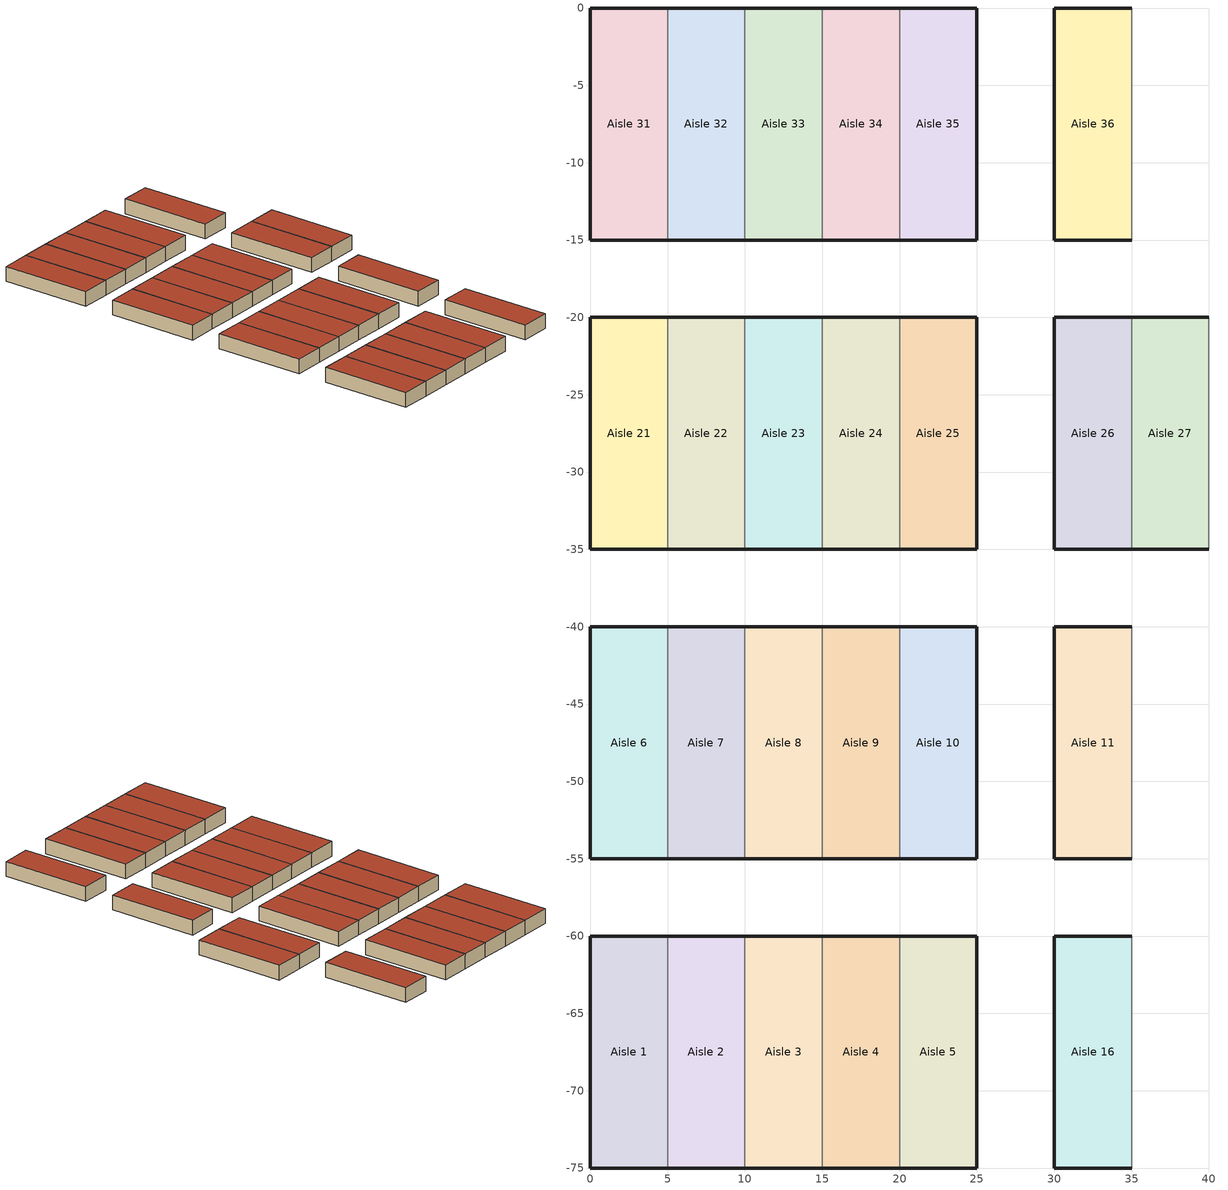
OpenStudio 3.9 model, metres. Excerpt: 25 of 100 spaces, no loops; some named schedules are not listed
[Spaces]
Aisle 16
 floor ground (Adiabatic GroundContactFloor): 35,-60 35,-75 30,-75 30,-60 z0
 wall outside: 35,-60 30,-60 30,-75 35,-75 z0:2.44
 wall to Aisle 17: 35,-75 35,-60 z0:2.44
 roof outside: 30,-60 30,-75 35,-75 35,-60 z2.44
Aisle 22
 floor ground (Adiabatic GroundContactFloor): 10,-20 10,-35 5,-35 5,-20 z0
 wall outside: 10,-20 5,-20 / 5,-35 10,-35 z0:2.44
 wall to Aisle 21: 5,-20 5,-35 z0:2.44
 wall to Aisle 23: 10,-35 10,-20 z0:2.44
 roof outside: 5,-20 5,-35 10,-35 10,-20 z2.44
Aisle 4
 floor ground (Adiabatic GroundContactFloor): 20,-60 20,-75 15,-75 15,-60 z0
 wall outside: 15,-75 20,-75 / 20,-60 15,-60 z0:2.44
 wall to Aisle 5: 20,-75 20,-60 z0:2.44
 wall to Aisle 3: 15,-60 15,-75 z0:2.44
 roof outside: 15,-60 15,-75 20,-75 20,-60 z2.44
Aisle 1
 floor ground (Adiabatic GroundContactFloor): 0,-75 0,-60 5,-60 5,-70 5,-75 z0
 wall outside: 5,-60 0,-60 0,-75 5,-75 z0:2.44
 wall to Aisle 2: 5,-75 5,-70 5,-60 z0:2.44
 roof outside: 5,-75 5,-70 5,-60 0,-60 0,-75 z2.44
Aisle 11
 floor ground (Adiabatic GroundContactFloor): 35,-40 35,-55 30,-55 30,-40 z0
 wall outside: 35,-40 30,-40 30,-55 35,-55 z0:2.44
 wall to Aisle 12: 35,-55 35,-40 z0:2.44
 roof outside: 30,-40 30,-55 35,-55 35,-40 z2.44
Aisle 27
 floor ground (Adiabatic GroundContactFloor): 40,-20 40,-35 35,-35 35,-20 z0
 wall outside: 40,-20 35,-20 / 35,-35 40,-35 z0:2.44
 wall to Aisle 28: 40,-35 40,-20 z0:2.44
 wall to Aisle 26: 35,-20 35,-35 z0:2.44
 roof outside: 35,-20 35,-35 40,-35 40,-20 z2.44
Aisle 10
 floor ground (Adiabatic GroundContactFloor): 25,-40 25,-55 20,-55 20,-40 z0
 wall outside: 20,-55 25,-55 25,-40 20,-40 z0:2.44
 wall to Aisle 9: 20,-40 20,-55 z0:2.44
 roof outside: 20,-40 20,-55 25,-55 25,-40 z2.44
Aisle 31
 floor ground (Adiabatic GroundContactFloor): 5,0 5,-15 0,-15 0,0 z0
 wall outside: 5,0 0,0 0,-15 5,-15 z0:2.44
 wall to Aisle 32: 5,-15 5,0 z0:2.44
 roof outside: 0,0 0,-15 5,-15 5,0 z2.44
Aisle 2
 floor ground (Adiabatic GroundContactFloor): 10,-60 10,-75 5,-75 5,-70 5,-60 z0
 wall outside: 5,-75 10,-75 / 10,-60 5,-60 z0:2.44
 wall to Aisle 3: 10,-75 10,-60 z0:2.44
 roof outside: 5,-60 5,-70 5,-75 10,-75 10,-60 z2.44
Aisle 21
 floor ground (Adiabatic GroundContactFloor): 5,-20 5,-35 0,-35 0,-20 z0
 wall outside: 5,-20 0,-20 0,-35 5,-35 z0:2.44
 roof outside: 0,-20 0,-35 5,-35 5,-20 z2.44
Aisle 23
 floor ground (Adiabatic GroundContactFloor): 15,-20 15,-35 10,-35 10,-20 z0
 wall outside: 10,-35 15,-35 / 15,-20 10,-20 z0:2.44
 wall to Aisle 24: 15,-35 15,-20 z0:2.44
 roof outside: 10,-20 10,-35 15,-35 15,-20 z2.44
Aisle 24
 floor ground (Adiabatic GroundContactFloor): 20,-20 20,-35 15,-35 15,-20 z0
 wall outside: 15,-35 20,-35 / 20,-20 15,-20 z0:2.44
 wall to Aisle 25: 20,-35 20,-20 z0:2.44
 roof outside: 15,-20 15,-35 20,-35 20,-20 z2.44
Aisle 25
 floor ground (Adiabatic GroundContactFloor): 25,-20 25,-35 20,-35 20,-20 z0
 wall outside: 20,-35 25,-35 25,-20 20,-20 z0:2.44
 roof outside: 20,-20 20,-35 25,-35 25,-20 z2.44
Aisle 26
 floor ground (Adiabatic GroundContactFloor): 35,-20 35,-35 30,-35 30,-20 z0
 wall outside: 35,-20 30,-20 30,-35 35,-35 z0:2.44
 roof outside: 30,-20 30,-35 35,-35 35,-20 z2.44
Aisle 3
 floor ground (Adiabatic GroundContactFloor): 15,-60 15,-75 10,-75 10,-60 z0
 wall outside: 10,-75 15,-75 / 15,-60 10,-60 z0:2.44
 roof outside: 10,-60 10,-75 15,-75 15,-60 z2.44
Aisle 33
 floor ground (Adiabatic GroundContactFloor): 15,0 15,-15 10,-15 10,0 z0
 wall outside: 10,-15 15,-15 / 15,0 10,0 z0:2.44
 wall to Aisle 32: 10,0 10,-15 z0:2.44
 wall to Aisle 34: 15,-15 15,0 z0:2.44
 roof outside: 10,0 10,-15 15,-15 15,0 z2.44
Aisle 32
 floor ground (Adiabatic GroundContactFloor): 10,0 10,-15 5,-15 5,0 z0
 wall outside: 5,-15 10,-15 / 10,0 5,0 z0:2.44
 roof outside: 5,0 5,-15 10,-15 10,0 z2.44
Aisle 34
 floor ground (Adiabatic GroundContactFloor): 20,0 20,-15 15,-15 15,0 z0
 wall outside: 15,-15 20,-15 / 20,0 15,0 z0:2.44
 wall to Aisle 35: 20,-15 20,0 z0:2.44
 roof outside: 15,0 15,-15 20,-15 20,0 z2.44
Aisle 35
 floor ground (Adiabatic GroundContactFloor): 25,0 25,-15 20,-15 20,0 z0
 wall outside: 20,-15 25,-15 25,0 20,0 z0:2.44
 roof outside: 20,0 20,-15 25,-15 25,0 z2.44
Aisle 36
 floor ground (Adiabatic GroundContactFloor): 35,0 35,-15 30,-15 30,0 z0
 wall outside: 35,0 30,0 30,-15 35,-15 z0:2.44
 wall to Aisle 37: 35,-15 35,0 z0:2.44
 roof outside: 30,0 30,-15 35,-15 35,0 z2.44
Aisle 6
 floor ground (Adiabatic GroundContactFloor): 0,-55 0,-40 5,-40 5,-55 z0
 wall outside: 5,-40 0,-40 0,-55 5,-55 z0:2.44
 wall to Aisle 7: 5,-55 5,-40 z0:2.44
 roof outside: 5,-55 5,-40 0,-40 0,-55 z2.44
Aisle 5
 floor ground (Adiabatic GroundContactFloor): 25,-60 25,-75 20,-75 20,-60 z0
 wall outside: 20,-75 25,-75 25,-60 20,-60 z0:2.44
 roof outside: 20,-60 20,-75 25,-75 25,-60 z2.44
Aisle 9
 floor ground (Adiabatic GroundContactFloor): 20,-40 20,-55 15,-55 15,-40 z0
 wall outside: 20,-40 15,-40 / 15,-55 20,-55 z0:2.44
 wall to Aisle 8: 15,-40 15,-55 z0:2.44
 roof outside: 15,-40 15,-55 20,-55 20,-40 z2.44
Aisle 7
 floor ground (Adiabatic GroundContactFloor): 10,-40 10,-55 5,-55 5,-40 z0
 wall outside: 10,-40 5,-40 / 5,-55 10,-55 z0:2.44
 wall to Aisle 8: 10,-55 10,-40 z0:2.44
 roof outside: 5,-40 5,-55 10,-55 10,-40 z2.44
Aisle 8
 floor ground (Adiabatic GroundContactFloor): 15,-40 15,-55 10,-55 10,-40 z0
 wall outside: 10,-55 15,-55 / 15,-40 10,-40 z0:2.44
 roof outside: 10,-40 10,-55 15,-55 15,-40 z2.44
[Site]
Abu.Dhabi-Bateen.Exec.AP: Latitude {deg}=24.428; Longitude {deg}=24.428; Time Zone {hr}=4; Elevation {m}=4.9
[ClimateZones]
Climate Zone Institution Name 1=ASHRAE; Climate Zone Document Name 1=ANSI/ASHRAE Standard 169; Climate Zone Document Year 1=2006; Climate Zone Institution Name 2=CEC; Climate Zone Document Name 2=California Climate Zone Descriptions; Climate Zone Document Year 2=1995
[Building]
Data_Hall: North Axis {deg}=-0; Nominal Floor to Floor Height {m}=4; Space Type=Aisle; Default Construction Set=Aisle_construction; Default Schedule Set=Schedule; Standards Number of Stories=1; Nominal Floor to Ceiling Height {m}=4
[SizingPeriod:DesignDay] Daily Dry-Bulb Temperature Range {deltaC}=0; Barometric Pressure {Pa}=101266; Wind Speed {m/s}=1.4; Wind Direction {deg}=150; Sky Clearness=0; Rain Indicator=No; Snow Indicator=No; Day of Month=21; Month=1; Day Type=WinterDesignDay; Daylight Saving Time Indicator=No; Dry-Bulb Temperature Range Modifier Type=DefaultMultipliers; Solar Model Indicator=ASHRAEClearSky
Name | Maximum Dry-Bulb Temperature {C} | Humidity Condition Type | Wetbulb or DewPoint at Maximum Dry-Bulb {C}
Abu.Dhabi-Bateen.Exec.AP Ann Htg 99.6% Condns DB | 14 | Wetbulb | 14
Abu.Dhabi-Bateen.Exec.AP Ann Htg 99% Condns DB | 15 | Wetbulb | 15
Abu.Dhabi-Bateen.Exec.AP Ann Hum_n 99.6% Condns DP=>MCDB | 31.2 | Dewpoint | 1
Abu.Dhabi-Bateen.Exec.AP Ann Hum_n 99% Condns DP=>MCDB | 30.4 | Dewpoint | 3.5
[DefaultConstructionSet]
Aisle_construction: Default Exterior Surface Constructions=Default Surface Constructions 1; Default Interior Surface Constructions=Default Surface Constructions 2; Default Ground Contact Surface Constructions=Default Surface Constructions 3; Default Exterior SubSurface Constructions=Default Sub Surface Constructions 1; Default Interior SubSurface Constructions=Default Sub Surface Constructions 2
[DefaultSurfaceConstructions]
Name | Floor Construction | Wall Construction | Roof Ceiling Construction
Default Surface Constructions 1 | Adiabatic GroundContactFloor | Adiabatic Wall | Adiabatic Roof
Default Surface Constructions 2 | Adiabatic GroundContactFloor 1 | Adiabatic Wall 1 | Adiabatic Roof 1
Default Surface Constructions 3
[DefaultSubSurfaceConstructions]
Default Sub Surface Constructions 1; Default Sub Surface Constructions 2
[Construction]
Adiabatic Wall; Adiabatic Roof; Adiabatic GroundContactFloor; Adiabatic GroundContactFloor 1; Adiabatic Roof 1; Adiabatic Wall 1: Adiabatic Material
[Material:NoMass]
Adiabatic Material: Roughness=Smooth; Thermal Resistance {m2-K/W}=1760.93; Solar Absorptance=0; Visible Absorptance=0
[Space] Space Type=Aisle; Default Construction Set=Aisle_construction; Default Schedule Set=Schedule; Building Story=Story 1
Name | Thermal Zone
Aisle 1 | Thermal Zone_Aisle 1
Aisle 2 | Thermal Zone_Aisle 2
Aisle 3 | Thermal Zone_Aisle 3
Aisle 5 | Thermal Zone_Aisle 5
Aisle 4 | Thermal Zone_Aisle 4
Aisle 16 | Thermal Zone_Aisle 16
Aisle 6 | Thermal Zone_Aisle 6
Aisle 7 | Thermal Zone_Aisle 7
Aisle 8 | Thermal Zone_Aisle 8
Aisle 9 | Thermal Zone_Aisle 9
Aisle 10 | Thermal Zone_Aisle 10
Aisle 11 | Thermal Zone_Aisle 11
Aisle 36 | Thermal Zone_Aisle 36
Aisle 25 | Thermal Zone_Aisle 25
Aisle 23 | Thermal Zone_Aisle 23
Aisle 34 | Thermal Zone_Aisle 34
Aisle 31 | Thermal Zone_Aisle 31
Aisle 21 | Thermal Zone_Aisle 21
Aisle 32 | Thermal Zone_Aisle 32
Aisle 33 | Thermal Zone_Aisle 33
Aisle 35 | Thermal Zone_Aisle 35
Aisle 22 | Thermal Zone_Aisle 22
Aisle 24 | Thermal Zone_Aisle 24
Aisle 26 | Thermal Zone_Aisle 26
Aisle 27 | Thermal Zone_Aisle 27
[BuildingStory]
Story 1: Nominal Z Coordinate {m}=0; Nominal Floor to Floor Height {m}=2.4384; Default Construction Set=Aisle_construction; Default Schedule Set=Schedule; Nominal Floor to Ceiling Height {m}=2.4384
[ThermalZone] Multiplier=1; Floor Area {m2}=75; Use Ideal Air Loads=No
Name | Thermostat | Humidistat
Thermal Zone_Aisle 1 | Thermostat Setpoint Dual Setpoint 1 | Zone Control Humidistat 1
Thermal Zone_Aisle 2 | Thermostat Setpoint Dual Setpoint 110 | Zone Control Humidistat 2
Thermal Zone_Aisle 3 | Thermostat Setpoint Dual Setpoint 111 | Zone Control Humidistat 3
Thermal Zone_Aisle 4 | Thermostat Setpoint Dual Setpoint 112 | Zone Control Humidistat 4
Thermal Zone_Aisle 5 | Thermostat Setpoint Dual Setpoint 113 | Zone Control Humidistat 5
Thermal Zone_Aisle 6 | Thermostat Setpoint Dual Setpoint 114 | Zone Control Humidistat 6
Thermal Zone_Aisle 7 | Thermostat Setpoint Dual Setpoint 115 | Zone Control Humidistat 7
Thermal Zone_Aisle 8 | Thermostat Setpoint Dual Setpoint 116 | Zone Control Humidistat 8
Thermal Zone_Aisle 9 | Thermostat Setpoint Dual Setpoint 117 | Zone Control Humidistat 9
Thermal Zone_Aisle 10 | Thermostat Setpoint Dual Setpoint 118 | Zone Control Humidistat 10
Thermal Zone_Aisle 11 | Thermostat Setpoint Dual Setpoint 119 | Zone Control Humidistat 11
Thermal Zone_Aisle 16 | Thermostat Setpoint Dual Setpoint 124 | Zone Control Humidistat 16
Thermal Zone_Aisle 21 | Thermostat Setpoint Dual Setpoint 129 | Zone Control Humidistat 21
Thermal Zone_Aisle 22 | Thermostat Setpoint Dual Setpoint 130 | Zone Control Humidistat 22
Thermal Zone_Aisle 23 | Thermostat Setpoint Dual Setpoint 131 | Zone Control Humidistat 23
Thermal Zone_Aisle 24 | Thermostat Setpoint Dual Setpoint 132 | Zone Control Humidistat 24
Thermal Zone_Aisle 25 | Thermostat Setpoint Dual Setpoint 133 | Zone Control Humidistat 25
Thermal Zone_Aisle 26 | Thermostat Setpoint Dual Setpoint 134 | Zone Control Humidistat 26
Thermal Zone_Aisle 27 | Thermostat Setpoint Dual Setpoint 135 | Zone Control Humidistat 27
Thermal Zone_Aisle 31 | Thermostat Setpoint Dual Setpoint 139 | Zone Control Humidistat 31
Thermal Zone_Aisle 32 | Thermostat Setpoint Dual Setpoint 140 | Zone Control Humidistat 32
Thermal Zone_Aisle 33 | Thermostat Setpoint Dual Setpoint 141 | Zone Control Humidistat 33
Thermal Zone_Aisle 34 | Thermostat Setpoint Dual Setpoint 142 | Zone Control Humidistat 34
Thermal Zone_Aisle 35 | Thermostat Setpoint Dual Setpoint 143 | Zone Control Humidistat 35
Thermal Zone_Aisle 36 | Thermostat Setpoint Dual Setpoint 144 | Zone Control Humidistat 36
[Lights:Definition]
Lighting: Design Level Calculation Method=Watts/Area; Watts per Space Floor Area {W/m2}=1
[ElectricEquipment:Definition]
Aisle Load: Design Level Calculation Method=EquipmentLevel; Design Level {W}=4896000
[SpaceType]
Aisle: Default Construction Set=Aisle_construction; Default Schedule Set=Schedule
[ElectricEquipment]
Electric Equipment 6: Electric Equipment Definition=Aisle Load; Space or SpaceType=Aisle; Schedule=ITE_Load Schedule
[Lights]
Lights 6: Lights Definition=Lighting; Space or SpaceType=Aisle; Schedule=lighting schedule; Fraction Replaceable=1
[DefaultScheduleSet]
Schedule: Hours of Operation Schedule=Always On Continuous; Number of People Schedule=Always On Discrete; Lighting Schedule=Always On Discrete; Electric Equipment Schedule=ITE_Load Schedule
[AvailabilityManager:DifferentialThermostat] Temperature Difference On Limit {deltaC}=10; Temperature Difference Off Limit {deltaC}=2
AVM Differential Tstat; AVM Differential Tstat 1
[ThermostatSetpoint:DualSetpoint] Cooling Setpoint Temperature Schedule=Thermostart cooling
Thermostat Setpoint Dual Setpoint 1; Thermostat Setpoint Dual Setpoint 110; Thermostat Setpoint Dual Setpoint 111; Thermostat Setpoint Dual Setpoint 112; Thermostat Setpoint Dual Setpoint 113; Thermostat Setpoint Dual Setpoint 114; Thermostat Setpoint Dual Setpoint 115; Thermostat Setpoint Dual Setpoint 116; Thermostat Setpoint Dual Setpoint 117; Thermostat Setpoint Dual Setpoint 118; Thermostat Setpoint Dual Setpoint 119; Thermostat Setpoint Dual Setpoint 124; Thermostat Setpoint Dual Setpoint 129; Thermostat Setpoint Dual Setpoint 130; Thermostat Setpoint Dual Setpoint 131; Thermostat Setpoint Dual Setpoint 132; Thermostat Setpoint Dual Setpoint 133; Thermostat Setpoint Dual Setpoint 134; Thermostat Setpoint Dual Setpoint 135; Thermostat Setpoint Dual Setpoint 139; Thermostat Setpoint Dual Setpoint 140; Thermostat Setpoint Dual Setpoint 141; Thermostat Setpoint Dual Setpoint 142; Thermostat Setpoint Dual Setpoint 143; Thermostat Setpoint Dual Setpoint 144
[External:File]
Name | File
External File 1 | AI_DataCentre_LoadSchedule.csv
External File 2 | AI_DC-Load_Schedule.xlsx
External File 3 | AI_DC-Load_Schedule.csv
External File 4 | ITE Load.csv
[Fan:ConstantVolume] Availability Schedule=ITE Load Schedule; Maximum Flow Rate {m3/s}=AutoSize
Fan Coil with Const Fan Var Fluid Flow - Fan 43; Fan Coil with Const Fan Var Fluid Flow - Fan 44; Fan Coil with Const Fan Var Fluid Flow - Fan 45; Fan Coil with Const Fan Var Fluid Flow - Fan 46; Fan Coil with Const Fan Var Fluid Flow - Fan 47; Fan Coil with Const Fan Var Fluid Flow - Fan 48; Fan Coil with Const Fan Var Fluid Flow - Fan 49; Fan Coil with Const Fan Var Fluid Flow - Fan 50; Fan Coil with Const Fan Var Fluid Flow - Fan 51; Fan Coil with Const Fan Var Fluid Flow - Fan 52; Fan Coil with Const Fan Var Fluid Flow - Fan 53; Fan Coil with Const Fan Var Fluid Flow - Fan 54; Fan Coil with Const Fan Var Fluid Flow - Fan 55; Fan Coil with Const Fan Var Fluid Flow - Fan 56; Fan Coil with Const Fan Var Fluid Flow - Fan 57; Fan Coil with Const Fan Var Fluid Flow - Fan 58; Fan Coil with Const Fan Var Fluid Flow - Fan 59; Fan Coil with Const Fan Var Fluid Flow - Fan 60; Fan Coil with Const Fan Var Fluid Flow - Fan 61; Fan Coil with Const Fan Var Fluid Flow - Fan 62; Fan Coil with Const Fan Var Fluid Flow - Fan 63; Fan Coil with Const Fan Var Fluid Flow - Fan 64; Fan Coil with Const Fan Var Fluid Flow - Fan 65; Fan Coil with Const Fan Var Fluid Flow - Fan 66; Fan Coil with Const Fan Var Fluid Flow - Fan 67; Fan Coil with Const Fan Var Fluid Flow - Fan 68; Fan Coil with Const Fan Var Fluid Flow - Fan 69; Fan Coil with Const Fan Var Fluid Flow - Fan 70; Fan Coil with Const Fan Var Fluid Flow - Fan 71; Fan Coil with Const Fan Var Fluid Flow - Fan 72; Fan Coil with Const Fan Var Fluid Flow - Fan 73; Fan Coil with Const Fan Var Fluid Flow - Fan 74; Fan Coil with Const Fan Var Fluid Flow - Fan 75; Fan Coil with Const Fan Var Fluid Flow - Fan 76; Fan Coil with Const Fan Var Fluid Flow - Fan 77; Fan Coil with Const Fan Var Fluid Flow - Fan 78; Fan Coil with Const Fan Var Fluid Flow - Fan 79; Fan Coil with Const Fan Var Fluid Flow - Fan 80; Fan Coil with Const Fan Var Fluid Flow - Fan 81; Fan Coil with Const Fan Var Fluid Flow - Fan 82
[EnergyManagementSystem:Sensor]
Name | Output Variable or Output Meter
Energy_Management_System_Sensor_1 | District Cooling Water Rate
Energy_Management_System_Sensor_2 | District Cooling Water Energy
[WaterUse:Equipment] Water Use Equipment Definition=Water Fixture Definition; Space=Aisle 1; Flow Rate Fraction Schedule=ITE Load Schedule
Water Fixture; Water Fixture 1
[WaterUse:Equipment:Definition]
Water Fixture Definition: Peak Flow Rate {m3/s}=6.31e-05; Target Temperature Schedule=WaterUse Schedule 120F; Sensible Fraction Schedule=WaterUse Sensible Fraction Schedule 20p; Latent Fraction Schedule=WaterUse Latent Fraction Schedule 5p
[Generator:MicroTurbine]
Capstone C65: Reference Electrical Power Output {W}=65000; Minimum Full Load Electrical Power Output {W}=29900; Maximum Full Load Electrical Power Output {W}=65000; Reference Electrical Efficiency Using Lower Heating Value=0.29; Reference Combustion Air Inlet Temperature {C}=15; Reference Combustion Air Inlet Humidity Ratio {kgWater/kgDryAir}=0.00638; Electrical Power Function of Temperature and Elevation Curve=Capstone C65 Power_vs_Temp_Elev; Electrical Efficiency Function of Temperature Curve=Capstone C65 Efficiency_vs_Temp; Electrical Efficiency Function of Part Load Ratio Curve=Capstone C65 Efficiency_vs_PLR; Fuel Type=NaturalGas; Fuel Higher Heating Value {kJ/kg}=50000; Fuel Lower Heating Value {kJ/kg}=45450; Standby Power {W}=300; Ancillary Power {W}=4500; Reference Exhaust Air Mass Flow Rate {kg/s}=0.489885; Exhaust Air Flow Rate Function of Temperature Curve=Capstone C65 ExhAirFlowRate_vs_InletTemp; Exhaust Air Flow Rate Function of Part Load Ratio Curve=Capstone C65 ExhAirFlowRate_vs_PLR; Nominal Exhaust Air Outlet Temperature=308.9; Exhaust Air Temperature Function of Temperature Curve=Capstone C65 ExhaustTemp_vs_InletTemp; Exhaust Air Temperature Function of Part Load Ratio Curve=Capstone C65 ExhaustTemp_vs_PLR
[ZoneControl:Humidistat] Humidifying Relative Humidity Setpoint Schedule=RH Setpoint; Dehumidifying Relative Humidity Setpoint Schedule=RH Setpoint
Zone Control Humidistat 1; Zone Control Humidistat 2; Zone Control Humidistat 3; Zone Control Humidistat 4; Zone Control Humidistat 5; Zone Control Humidistat 6; Zone Control Humidistat 7; Zone Control Humidistat 8; Zone Control Humidistat 9; Zone Control Humidistat 10; Zone Control Humidistat 11; Zone Control Humidistat 16; Zone Control Humidistat 21; Zone Control Humidistat 22; Zone Control Humidistat 23; Zone Control Humidistat 24; Zone Control Humidistat 25; Zone Control Humidistat 26; Zone Control Humidistat 27; Zone Control Humidistat 31; Zone Control Humidistat 32; Zone Control Humidistat 33; Zone Control Humidistat 34; Zone Control Humidistat 35; Zone Control Humidistat 36
[ElectricLoadCenter:Inverter:Simple]
Rooftop PV Inverter: Availability Schedule=Always On Discrete; Inverter Efficiency=0.98
[ElectricLoadCenter:Distribution]
Rooftop PV ELCD: Generator Operation Scheme Type=Baseload; Electrical Buss Type=DirectCurrentWithInverter; Inverter=Rooftop PV Inverter
[PhotovoltaicPerformance:Simple] Fraction of Surface Area with Active Solar Cells=0.75; Conversion Efficiency Input Mode=Fixed; Value for Cell Efficiency if Fixed=0.18
Rooftop PV - Face 1 - Performance Simple; Rooftop PV - Face 8 - Performance Simple; Rooftop PV - Face 15 - Performance Simple; Rooftop PV - Face 27 - Performance Simple; Rooftop PV - Face 21 - Performance Simple
[Generator:Photovoltaic] Rated Electric Power Output {W}=10125
Name | Module Performance
Rooftop PV - Face 1 | Rooftop PV - Face 1 - Performance Simple
Rooftop PV - Face 8 | Rooftop PV - Face 8 - Performance Simple
Rooftop PV - Face 15 | Rooftop PV - Face 15 - Performance Simple
Rooftop PV - Face 27 | Rooftop PV - Face 27 - Performance Simple
Rooftop PV - Face 21 | Rooftop PV - Face 21 - Performance Simple
[Schedule:Ruleset]
Thermostart cooling: Default Day Schedule=Schedule Day 1; Summer Design Day Schedule=Schedule Day 10; Winter Design Day Schedule=Schedule Day 12; Holiday Schedule=Schedule Day 14
ITE_Load Schedule: Default Day Schedule=Schedule Day
WaterUse Schedule 120F: Default Day Schedule=WaterUse Schedule 120F Day
RH Setpoint: Default Day Schedule=Schedule Day 4
lighting schedule: Default Day Schedule=Schedule Day 6
[Schedule:Day]
Schedule Day 1: 24, 0, 20
Schedule Day 10; Schedule Day 12; Schedule Day 14: 24, 0, 23.5
Schedule Day: 9, 0, 0.4, 12, 0, 0.8, 13, 0, 1, 18, 0, 0.8, 24, 0, 0.4
Schedule Day 4: 24, 0, 50
Schedule Day 6: 24, 0, 0
[Schedule:Constant] Value=1
Always On Continuous; Always On Discrete
[Curve:Biquadratic]
Capstone C65 Power_vs_Temp_Elev: Coefficient1 Constant=1.20277; Coefficient2 x=-0.0096713; Coefficient3 x**2=-4.86079e-06; Coefficient4 y=-0.000154239; Coefficient5 y**2=9.11142e-09; Coefficient6 x*y=8.79789e-07; Minimum Value of x=-17.8; Maximum Value of x=50; Minimum Value of y=0; Maximum Value of y=3050
[Schedule:File]
ITE Load Schedule: External File=External File 4; Column Number=1; Rows to Skip at Top=0
[Schedule:Rule]
Name | Schedule Ruleset | Rule Order | Day Schedule | Apply Sunday | Apply Wednesday | Apply Saturday | Apply Monday | Apply Tuesday | Apply Thursday | Apply Friday | Date Specification Type | Start Month | Start Day | End Month | End Day
Schedule Rule 1 | ITE_Load Schedule | 1 | Schedule Day 2 | Yes | No | Yes
Schedule Rule 2 | ITE_Load Schedule | 0 | Schedule Day 3 |  | Yes
Schedule Rule 3 | lighting schedule | 7 | Schedule Day 7 |  |  |  | No | No | Yes | Yes | DateRange | 4 | 20 | 4 | 21
Schedule Rule 4 | lighting schedule | 6 | Schedule Day 9 |  |  |  |  | Yes |  |  | DateRange | 2 | 7 | 2 | 7
Schedule Rule 5 | lighting schedule | 5 | Schedule Day 11 |  |  |  | Yes |  |  |  | DateRange | 1 | 2 | 1 | 2
Schedule Rule 6 | lighting schedule | 4 | Schedule Day 13 |  | Yes |  |  | Yes | Yes |  | DateRange | 7 | 11 | 7 | 13
Schedule Rule 7 | lighting schedule | 3 | Schedule Day 35 |  |  |  |  |  | Yes |  | DateRange | 8 | 24 | 8 | 24
Schedule Rule 8 | lighting schedule | 2 | Schedule Day 36 |  |  |  |  |  | Yes | Yes | DateRange | 9 | 21 | 9 | 22
Schedule Rule 9 | lighting schedule | 1 | Schedule Day 37 |  |  |  | Yes |  |  |  | DateRange | 11 | 20 | 11 | 20
Schedule Rule 10 | lighting schedule | 0 | Schedule Day 38 |  |  |  |  |  | Yes | Yes | DateRange | 12 | 28 | 12 | 29
[Curve:Cubic]
Name | Coefficient1 Constant | Coefficient2 x | Coefficient3 x**2 | Coefficient4 x**3 | Minimum Value of x | Maximum Value of x | Input Unit Type for X | Output Unit Type
Capstone C65 Efficiency_vs_Temp | 1.04022 | -0.0017314 | -6.49704e-05 | 5.13317e-07 | -20 | 50
Capstone C65 Efficiency_vs_PLR | 0.21529 | 2.561463 | -3.24613 | 1.497306 | 0.03 | 1
Capstone C65 ExhAirFlowRate_vs_InletTemp | 0.983742 | 6.76623e-05 | 5.35766e-05 | -2.12819e-06 | -20 | 50 | Temperature | Dimensionless
Capstone C65 ExhAirFlowRate_vs_PLR | 0.272074 | 1.313337 | -1.04808 | 0.462166 | 0.03 | 1
Capstone C65 ExhaustTemp_vs_InletTemp | 0.924636 | 0.0052553 | -1.97367e-05 | -5.66196e-07 | -20 | 50
Capstone C65 ExhaustTemp_vs_PLR | 0.59175 | 0.87874 | -0.880443 | 0.410713 | 0.03 | 1
